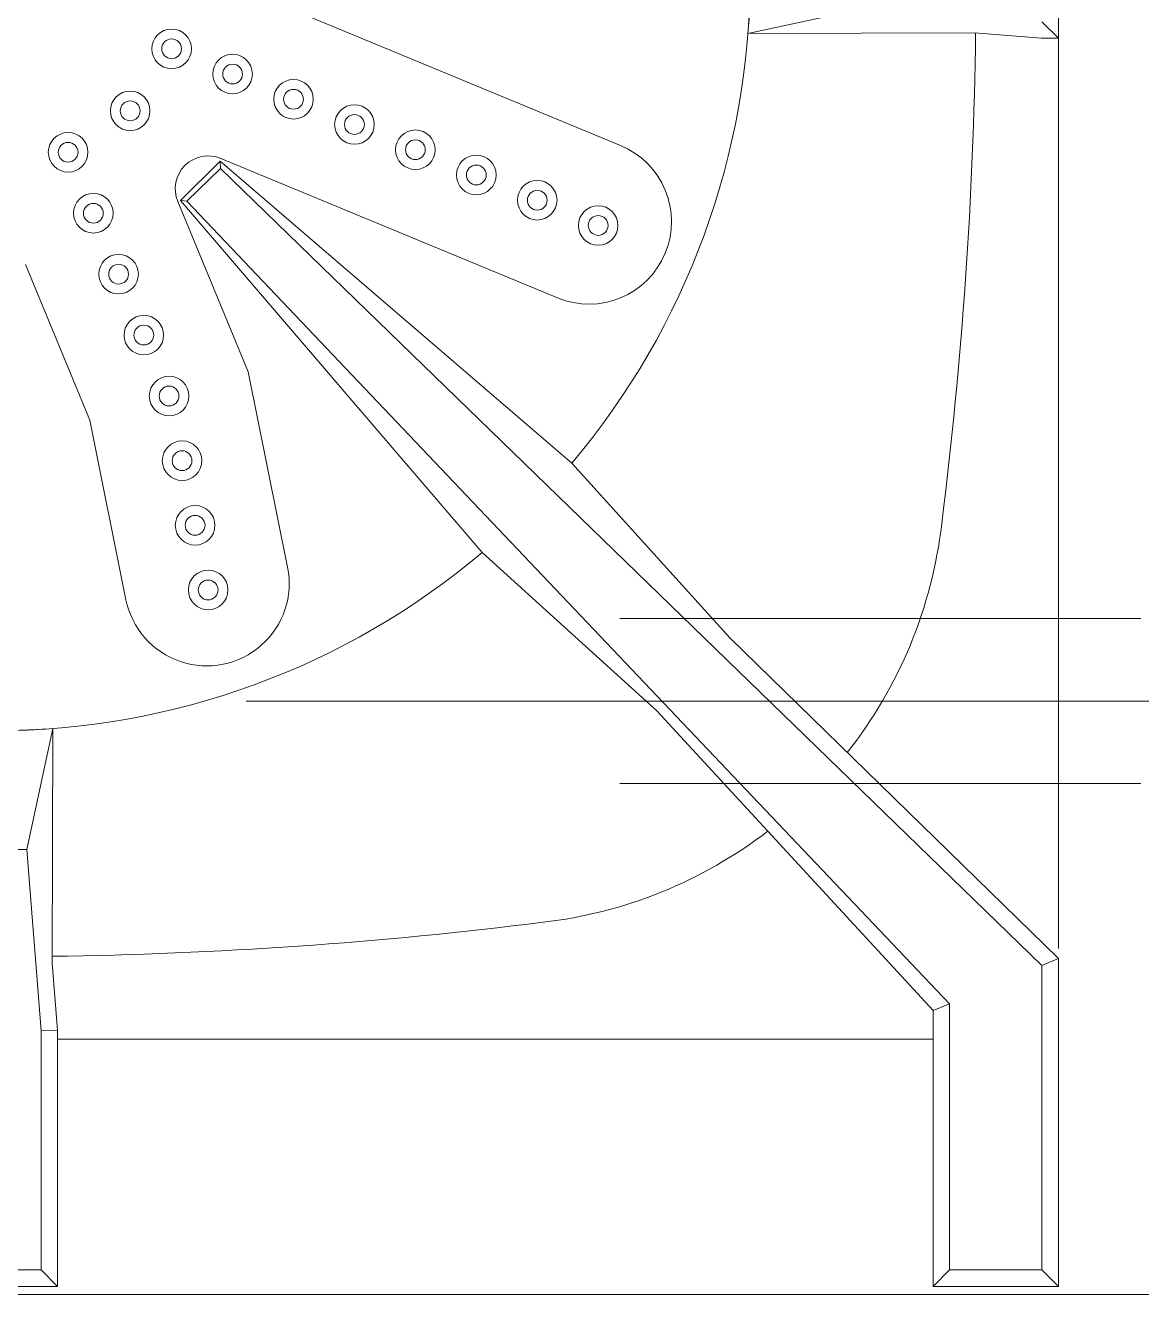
# Model space of a CAD drawing. Extents: x 306 to 2240, y 18 to 779.
# Drawn here: x 689.3604 to 689.5296, y 391.2048 to 391.3972 of the extents above; entities that cross this region are included whole.
import ezdxf

# ---------------------------------------------------------------- set-up
doc = ezdxf.new("R2010")
doc.units = 0
doc.header["$MEASUREMENT"] = 0
for name, pattern in [('ACAD_ISO03W100', [30, 12, -18]), ('DASHDOT', [25.399999999999995, 12.7, -6.349999999999998, 0, -6.349999999999998]), ('HIDDEN', [9.524999999999995, 6.349999999999998, -3.174999999999998])]:
    doc.linetypes.add(name, pattern=pattern)
doc.layers.add('EQUIPAMIENTO SUPER', color=1, linetype='Continuous')

msp = doc.modelspace()

# ---------------------------------------------------------------- linework, layer by layer
at = {"layer": 'EQUIPAMIENTO SUPER', "color": 253, "lineweight": 0}
for p, q in [((689.5169949408361, 391.2572425979576, -6.438943981e-07), (689.5169949408361, 392.0572425979573, -6.438943981e-07)), ((689.5169949408361, 391.2572425979576, -6.438943981e-07), (689.5169949408361, 392.0572425979573, -6.438943981e-07)), ((689.3995614294677, 391.4001333065133, -6.438942029e-07), (689.4506069401817, 391.3789895636766, -6.438942029e-07)), ((689.4882449408383, 391.3999325021577, -6.438942029e-07), (689.4699092655196, 391.3959913966304, -6.438942029e-07)), ((689.5042427116917, 391.3960573814188, -6.438942029e-07), (689.4699092655196, 391.3959913966304, -6.438942029e-07)), ((689.5143960051195, 391.3952525021577, -6.438942029e-07), (689.5042427116917, 391.3960573814188, -6.438942029e-07)), ((689.5169949408361, 391.3952525021577, -6.438942029e-07), (689.5143960051195, 391.3952525021577, -6.438942029e-07)), ((689.3899432286366, 391.3755039618263, -6.438942029e-07), (689.3898714240552, 391.3766390742757, -6.438942029e-07)), ((689.3899943436577, 391.3770363182006, -6.438942029e-07), (689.4410398543755, 391.3558925753638, -6.438942029e-07)), ((689.3941643679158, 391.3446645641073, -6.438942029e-07), (689.3834615288347, 391.3705035033763, -6.438942029e-07)), ((689.3849934811717, 391.3705542143579, -6.438942029e-07), (689.3838587727572, 391.3706264229804, -6.438942029e-07)), ((689.3701362314664, 391.3373454687577, -6.438942029e-07), (689.3603645405223, 391.3609364175672, -6.438942029e-07)), ((689.3941643679158, 391.3446645641073, -6.438942029e-07), (689.4001251042669, 391.3150546447259, -6.438942029e-07)), ((689.3701362314664, 391.3373454687577, -6.438942029e-07), (689.3756167751767, 391.3101209032254, -6.438942029e-07)), ((689.3605649408368, 391.2722525021574, -6.438942029e-07), (689.3645060463663, 391.2905881774765, -6.438942029e-07)), ((689.5169949408361, 391.2557244453878, -6.438942029e-07), (689.5144949408373, 391.2546519970942, -6.438942029e-07)), ((689.500494940838, 391.2488530072208, -6.438942029e-07), (689.4979949408357, 391.2478552195066, -6.438942029e-07)), ((689.3627449408361, 391.2085025021576, -6.438942029e-07), (689.3652449408388, 391.2060025021576, -6.438942029e-07)), ((689.500494940838, 391.2085025021576, -6.438942029e-07), (689.4979949408357, 391.2060025021576, -6.438942029e-07)), ((689.5144949408373, 391.2085025021576, -6.438942029e-07), (689.5169949408361, 391.2060025021576, -6.438942029e-07)), ((689.566994940839, 391.204752502158, -6.438942029e-07), (688.78699494084, 391.204752502158, -6.438942029e-07)), ((689.566994940839, 391.204752502158, -6.438942029e-07), (688.78699494084, 391.204752502158, -6.438942029e-07))]:
    msp.add_line(p, q, dxfattribs=at)
at = {"layer": 'EQUIPAMIENTO SUPER', "color": 253, "linetype": 'ACAD_ISO03W100', "lineweight": 0}
for p, q in [((689.5169949408361, 391.3952525021577, -6.438942029e-07), (689.5144949408373, 391.3977525021577, -6.438942029e-07)), ((689.3627449408361, 391.244752502158, -6.438942029e-07), (689.3652449408388, 391.2448514378784, -6.438942029e-07))]:
    msp.add_line(p, q, dxfattribs=at)
at = {"layer": 'EQUIPAMIENTO SUPER', "color": 253, "linetype": 'HIDDEN', "lineweight": 0}
for p, q in [((689.5294949408367, 391.307252502158, -6.438942029e-07), (689.4505031607391, 391.307252502158, -6.438942029e-07)), ((689.5294949408367, 391.307252502158, -6.438942029e-07), (689.4505031607391, 391.307252502158, -6.438942029e-07)), ((689.5294949408367, 391.2822525021579, -6.438942029e-07), (689.4505031607391, 391.2822525021579, -6.438942029e-07)), ((689.5294949408367, 391.2822525021579, -6.438942029e-07), (689.4505031607391, 391.2822525021579, -6.438942029e-07))]:
    msp.add_line(p, q, dxfattribs=at)
at = {"layer": 'EQUIPAMIENTO SUPER', "color": 253, "linetype": 'DASHDOT', "lineweight": 0}
msp.add_line((689.566994940839, 391.2947525021577, -6.438942029e-07), (689.3938504888051, 391.2947525021577, -6.438942029e-07), dxfattribs=at)
msp.add_line((689.566994940839, 391.2947525021577, -6.438942029e-07), (689.3938504888051, 391.2947525021577, -6.438942029e-07), dxfattribs=at)
at = {"layer": 'EQUIPAMIENTO SUPER', "color": 253, "lineweight": 0, "elevation": -6.438508219e-07}
for points in [[(689.3838587727572, 391.3706264229799), (689.3898714240552, 391.3766390742757), (689.443198434687, 391.3308462344018), (689.4671549854232, 391.3043144517698), (689.5169949408361, 391.2557244453878), (689.5169949408361, 391.2060025021576), (689.4979949408357, 391.2060025021576), (689.4979949408357, 391.2478552195066), (689.4561145263858, 391.2932807734671), (689.429601612645, 391.3172571192528), (689.3838587727572, 391.3706264229799)], [(689.5144949408373, 391.2085025021576), (689.5144949408373, 391.2546519970942), (689.3899432286366, 391.3755039618258), (689.3848485954936, 391.3705634343432), (689.500494940838, 391.2488530072208), (689.500494940838, 391.2085025021576), (689.5144949408373, 391.2085025021576), (689.5144949408373, 391.2085025021576)], [(689.3645060463663, 391.2905881774761), (689.3644400615763, 391.2550047313052), (689.3652449408388, 391.2448514378784), (689.3652449408388, 391.2060025021576), (689.3557449408383, 391.2060025021576)], [(689.3557449408383, 391.2085025021576), (689.3627449408361, 391.2085025021576), (689.3627449408361, 391.244752502158), (689.3605649408368, 391.2722525021574), (689.3557449408383, 391.2722525021574)], [(689.3652449408388, 391.2435025021577), (689.4979949408357, 391.2435025021577)]]:
    msp.add_lwpolyline(points, dxfattribs=at)
at = {"layer": 'EQUIPAMIENTO SUPER', "color": 253, "lineweight": 0}
for centre, radius in [((689.3825376493028, 391.3936548846372, -6.438942029e-07), 0.003), ((689.3825376493028, 391.3936548846372, -6.438942029e-07), 0.003), ((689.3825376493028, 391.3936548846372, -6.438942029e-07), 0.003), ((689.3825376493028, 391.3936548846372, -6.438942029e-07), 0.003), ((689.3825376493028, 391.3936548846372, -6.438942029e-07), 0.003), ((689.3825376493028, 391.3936548846372, -6.438942029e-07), 0.003), ((689.3825376493028, 391.3936548846372, -6.438942029e-07), 0.003), ((689.3825376493028, 391.3936548846372, -6.438942029e-07), 0.003), ((689.3825376493028, 391.3936548846372, -6.438942029e-07), 0.003), ((689.3825376493028, 391.3936548846372, -6.438942029e-07), 0.003), ((689.3825376493028, 391.3936548846372, -6.438942029e-07), 0.003), ((689.3825376493028, 391.3936548846372, -6.438942029e-07), 0.003), ((689.3825376493028, 391.3936548846372, -6.438942029e-07), 0.003), ((689.3825376493028, 391.3936548846372, -6.438942029e-07), 0.003), ((689.3825376493028, 391.3936548846372, -6.438942029e-07), 0.003), ((689.3825376493028, 391.3936548846372, -6.438942029e-07), 0.003), ((689.3825376493028, 391.3936548846372, -6.438942029e-07), 0.0015), ((689.3825376493028, 391.3936548846372, -6.438942029e-07), 0.0015), ((689.3825376493028, 391.3936548846372, -6.438942029e-07), 0.0015), ((689.3825376493028, 391.3936548846372, -6.438942029e-07), 0.0015), ((689.3825376493028, 391.3936548846372, -6.438942029e-07), 0.0015), ((689.3825376493028, 391.3936548846372, -6.438942029e-07), 0.0015), ((689.3825376493028, 391.3936548846372, -6.438942029e-07), 0.0015), ((689.3825376493028, 391.3936548846372, -6.438942029e-07), 0.0015), ((689.3825376493028, 391.3936548846372, -6.438942029e-07), 0.0015), ((689.3825376493028, 391.3936548846372, -6.438942029e-07), 0.0015), ((689.3825376493028, 391.3936548846372, -6.438942029e-07), 0.0015), ((689.3825376493028, 391.3936548846372, -6.438942029e-07), 0.0015), ((689.3825376493028, 391.3936548846372, -6.438942029e-07), 0.0015), ((689.3825376493028, 391.3936548846372, -6.438942029e-07), 0.0015), ((689.3825376493028, 391.3936548846372, -6.438942029e-07), 0.0015), ((689.3825376493028, 391.3936548846372, -6.438942029e-07), 0.0015), ((689.3917764446255, 391.389828050314, -6.438942029e-07), 0.003), ((689.3917764446255, 391.389828050314, -6.438942029e-07), 0.003), ((689.3917764446255, 391.389828050314, -6.438942029e-07), 0.003), ((689.3917764446255, 391.389828050314, -6.438942029e-07), 0.003), ((689.3917764446255, 391.389828050314, -6.438942029e-07), 0.003), ((689.3917764446255, 391.389828050314, -6.438942029e-07), 0.003), ((689.3917764446255, 391.389828050314, -6.438942029e-07), 0.003), ((689.3917764446255, 391.389828050314, -6.438942029e-07), 0.003), ((689.3917764446255, 391.389828050314, -6.438942029e-07), 0.003), ((689.3917764446255, 391.389828050314, -6.438942029e-07), 0.003), ((689.3917764446255, 391.389828050314, -6.438942029e-07), 0.003), ((689.3917764446255, 391.389828050314, -6.438942029e-07), 0.003), ((689.3917764446255, 391.389828050314, -6.438942029e-07), 0.003), ((689.3917764446255, 391.389828050314, -6.438942029e-07), 0.003), ((689.3917764446255, 391.389828050314, -6.438942029e-07), 0.003), ((689.3917764446255, 391.389828050314, -6.438942029e-07), 0.003), ((689.3917764446255, 391.389828050314, -6.438942029e-07), 0.0015), ((689.3917764446255, 391.389828050314, -6.438942029e-07), 0.0015), ((689.3917764446255, 391.389828050314, -6.438942029e-07), 0.0015), ((689.3917764446255, 391.389828050314, -6.438942029e-07), 0.0015), ((689.3917764446255, 391.389828050314, -6.438942029e-07), 0.0015), ((689.3917764446255, 391.389828050314, -6.438942029e-07), 0.0015), ((689.3917764446255, 391.389828050314, -6.438942029e-07), 0.0015), ((689.3917764446255, 391.389828050314, -6.438942029e-07), 0.0015), ((689.3917764446255, 391.389828050314, -6.438942029e-07), 0.0015), ((689.3917764446255, 391.389828050314, -6.438942029e-07), 0.0015), ((689.3917764446255, 391.389828050314, -6.438942029e-07), 0.0015), ((689.3917764446255, 391.389828050314, -6.438942029e-07), 0.0015), ((689.3917764446255, 391.389828050314, -6.438942029e-07), 0.0015), ((689.3917764446255, 391.389828050314, -6.438942029e-07), 0.0015), ((689.3917764446255, 391.389828050314, -6.438942029e-07), 0.0015), ((689.3917764446255, 391.389828050314, -6.438942029e-07), 0.0015), ((689.4010152399519, 391.3860012159902, -6.438942029e-07), 0.003), ((689.4010152399519, 391.3860012159902, -6.438942029e-07), 0.003), ((689.4010152399519, 391.3860012159902, -6.438942029e-07), 0.003), ((689.4010152399519, 391.3860012159902, -6.438942029e-07), 0.003), ((689.4010152399519, 391.3860012159902, -6.438942029e-07), 0.003), ((689.4010152399519, 391.3860012159902, -6.438942029e-07), 0.003), ((689.4010152399519, 391.3860012159902, -6.438942029e-07), 0.003), ((689.4010152399519, 391.3860012159902, -6.438942029e-07), 0.003), ((689.4010152399519, 391.3860012159902, -6.438942029e-07), 0.003), ((689.4010152399519, 391.3860012159902, -6.438942029e-07), 0.003), ((689.4010152399519, 391.3860012159902, -6.438942029e-07), 0.003), ((689.4010152399519, 391.3860012159902, -6.438942029e-07), 0.003), ((689.4010152399519, 391.3860012159902, -6.438942029e-07), 0.003), ((689.4010152399519, 391.3860012159902, -6.438942029e-07), 0.003), ((689.4010152399519, 391.3860012159902, -6.438942029e-07), 0.003), ((689.4010152399519, 391.3860012159902, -6.438942029e-07), 0.003), ((689.3762512395137, 391.3842466075216, -6.438942029e-07), 0.003), ((689.3762512395137, 391.3842466075216, -6.438942029e-07), 0.003), ((689.3762512395137, 391.3842466075216, -6.438942029e-07), 0.003), ((689.3762512395137, 391.3842466075216, -6.438942029e-07), 0.003), ((689.3762512395137, 391.3842466075216, -6.438942029e-07), 0.003), ((689.3762512395137, 391.3842466075216, -6.438942029e-07), 0.003), ((689.3762512395137, 391.3842466075216, -6.438942029e-07), 0.003), ((689.3762512395137, 391.3842466075216, -6.438942029e-07), 0.003), ((689.3762512395137, 391.3842466075216, -6.438942029e-07), 0.003), ((689.3762512395137, 391.3842466075216, -6.438942029e-07), 0.003), ((689.3762512395137, 391.3842466075216, -6.438942029e-07), 0.003), ((689.3762512395137, 391.3842466075216, -6.438942029e-07), 0.003), ((689.3762512395137, 391.3842466075216, -6.438942029e-07), 0.003), ((689.3762512395137, 391.3842466075216, -6.438942029e-07), 0.003), ((689.3762512395137, 391.3842466075216, -6.438942029e-07), 0.003), ((689.3762512395137, 391.3842466075216, -6.438942029e-07), 0.003), ((689.4010152399519, 391.3860012159902, -6.438942029e-07), 0.0015), ((689.4010152399519, 391.3860012159902, -6.438942029e-07), 0.0015), ((689.4010152399519, 391.3860012159902, -6.438942029e-07), 0.0015), ((689.4010152399519, 391.3860012159902, -6.438942029e-07), 0.0015), ((689.4010152399519, 391.3860012159902, -6.438942029e-07), 0.0015), ((689.4010152399519, 391.3860012159902, -6.438942029e-07), 0.0015), ((689.4010152399519, 391.3860012159902, -6.438942029e-07), 0.0015), ((689.4010152399519, 391.3860012159902, -6.438942029e-07), 0.0015), ((689.4010152399519, 391.3860012159902, -6.438942029e-07), 0.0015), ((689.4010152399519, 391.3860012159902, -6.438942029e-07), 0.0015), ((689.4010152399519, 391.3860012159902, -6.438942029e-07), 0.0015), ((689.4010152399519, 391.3860012159902, -6.438942029e-07), 0.0015), ((689.4010152399519, 391.3860012159902, -6.438942029e-07), 0.0015), ((689.4010152399519, 391.3860012159902, -6.438942029e-07), 0.0015), ((689.4010152399519, 391.3860012159902, -6.438942029e-07), 0.0015), ((689.4010152399519, 391.3860012159902, -6.438942029e-07), 0.0015), ((689.3762512395137, 391.3842466075216, -6.438942029e-07), 0.0015), ((689.3762512395137, 391.3842466075216, -6.438942029e-07), 0.0015), ((689.3762512395137, 391.3842466075216, -6.438942029e-07), 0.0015), ((689.3762512395137, 391.3842466075216, -6.438942029e-07), 0.0015), ((689.3762512395137, 391.3842466075216, -6.438942029e-07), 0.0015), ((689.3762512395137, 391.3842466075216, -6.438942029e-07), 0.0015), ((689.3762512395137, 391.3842466075216, -6.438942029e-07), 0.0015), ((689.3762512395137, 391.3842466075216, -6.438942029e-07), 0.0015), ((689.3762512395137, 391.3842466075216, -6.438942029e-07), 0.0015), ((689.3762512395137, 391.3842466075216, -6.438942029e-07), 0.0015), ((689.3762512395137, 391.3842466075216, -6.438942029e-07), 0.0015), ((689.3762512395137, 391.3842466075216, -6.438942029e-07), 0.0015), ((689.3762512395137, 391.3842466075216, -6.438942029e-07), 0.0015), ((689.3762512395137, 391.3842466075216, -6.438942029e-07), 0.0015), ((689.3762512395137, 391.3842466075216, -6.438942029e-07), 0.0015), ((689.3762512395137, 391.3842466075216, -6.438942029e-07), 0.0015), ((689.4102540352746, 391.3821743816665, -6.438942029e-07), 0.003), ((689.4102540352746, 391.3821743816665, -6.438942029e-07), 0.003), ((689.4102540352746, 391.3821743816665, -6.438942029e-07), 0.003), ((689.4102540352746, 391.3821743816665, -6.438942029e-07), 0.003), ((689.4102540352746, 391.3821743816665, -6.438942029e-07), 0.003), ((689.4102540352746, 391.3821743816665, -6.438942029e-07), 0.003), ((689.4102540352746, 391.3821743816665, -6.438942029e-07), 0.003), ((689.4102540352746, 391.3821743816665, -6.438942029e-07), 0.003), ((689.4102540352746, 391.3821743816665, -6.438942029e-07), 0.003), ((689.4102540352746, 391.3821743816665, -6.438942029e-07), 0.003), ((689.4102540352746, 391.3821743816665, -6.438942029e-07), 0.003), ((689.4102540352746, 391.3821743816665, -6.438942029e-07), 0.003), ((689.4102540352746, 391.3821743816665, -6.438942029e-07), 0.003), ((689.4102540352746, 391.3821743816665, -6.438942029e-07), 0.003), ((689.4102540352746, 391.3821743816665, -6.438942029e-07), 0.003), ((689.4102540352746, 391.3821743816665, -6.438942029e-07), 0.003), ((689.4102540352746, 391.3821743816665, -6.438942029e-07), 0.0015), ((689.4102540352746, 391.3821743816665, -6.438942029e-07), 0.0015), ((689.4102540352746, 391.3821743816665, -6.438942029e-07), 0.0015), ((689.4102540352746, 391.3821743816665, -6.438942029e-07), 0.0015), ((689.4102540352746, 391.3821743816665, -6.438942029e-07), 0.0015), ((689.4102540352746, 391.3821743816665, -6.438942029e-07), 0.0015), ((689.4102540352746, 391.3821743816665, -6.438942029e-07), 0.0015), ((689.4102540352746, 391.3821743816665, -6.438942029e-07), 0.0015), ((689.4102540352746, 391.3821743816665, -6.438942029e-07), 0.0015), ((689.4102540352746, 391.3821743816665, -6.438942029e-07), 0.0015), ((689.4102540352746, 391.3821743816665, -6.438942029e-07), 0.0015), ((689.4102540352746, 391.3821743816665, -6.438942029e-07), 0.0015), ((689.4102540352746, 391.3821743816665, -6.438942029e-07), 0.0015), ((689.4102540352746, 391.3821743816665, -6.438942029e-07), 0.0015), ((689.4102540352746, 391.3821743816665, -6.438942029e-07), 0.0015), ((689.4102540352746, 391.3821743816665, -6.438942029e-07), 0.0015), ((689.3668429623963, 391.3779601977329, -6.438942029e-07), 0.003), ((689.3668429623963, 391.3779601977329, -6.438942029e-07), 0.003), ((689.3668429623963, 391.3779601977329, -6.438942029e-07), 0.003), ((689.3668429623963, 391.3779601977329, -6.438942029e-07), 0.003), ((689.3668429623963, 391.3779601977329, -6.438942029e-07), 0.003), ((689.3668429623963, 391.3779601977329, -6.438942029e-07), 0.003), ((689.3668429623963, 391.3779601977329, -6.438942029e-07), 0.003), ((689.3668429623963, 391.3779601977329, -6.438942029e-07), 0.003), ((689.3668429623963, 391.3779601977329, -6.438942029e-07), 0.003), ((689.3668429623963, 391.3779601977329, -6.438942029e-07), 0.003), ((689.3668429623963, 391.3779601977329, -6.438942029e-07), 0.003), ((689.3668429623963, 391.3779601977329, -6.438942029e-07), 0.003), ((689.3668429623963, 391.3779601977329, -6.438942029e-07), 0.003), ((689.3668429623963, 391.3779601977329, -6.438942029e-07), 0.003), ((689.3668429623963, 391.3779601977329, -6.438942029e-07), 0.003), ((689.3668429623963, 391.3779601977329, -6.438942029e-07), 0.003), ((689.419492830601, 391.3783475473426, -6.438942029e-07), 0.003), ((689.419492830601, 391.3783475473426, -6.438942029e-07), 0.003), ((689.419492830601, 391.3783475473426, -6.438942029e-07), 0.003), ((689.419492830601, 391.3783475473426, -6.438942029e-07), 0.003), ((689.419492830601, 391.3783475473426, -6.438942029e-07), 0.003), ((689.419492830601, 391.3783475473426, -6.438942029e-07), 0.003), ((689.419492830601, 391.3783475473426, -6.438942029e-07), 0.003), ((689.419492830601, 391.3783475473426, -6.438942029e-07), 0.003), ((689.419492830601, 391.3783475473426, -6.438942029e-07), 0.003), ((689.419492830601, 391.3783475473426, -6.438942029e-07), 0.003), ((689.419492830601, 391.3783475473426, -6.438942029e-07), 0.003), ((689.419492830601, 391.3783475473426, -6.438942029e-07), 0.003), ((689.419492830601, 391.3783475473426, -6.438942029e-07), 0.003), ((689.419492830601, 391.3783475473426, -6.438942029e-07), 0.003), ((689.419492830601, 391.3783475473426, -6.438942029e-07), 0.003), ((689.419492830601, 391.3783475473426, -6.438942029e-07), 0.003), ((689.3668429623963, 391.3779601977329, -6.438942029e-07), 0.0015), ((689.3668429623963, 391.3779601977329, -6.438942029e-07), 0.0015), ((689.3668429623963, 391.3779601977329, -6.438942029e-07), 0.0015), ((689.3668429623963, 391.3779601977329, -6.438942029e-07), 0.0015), ((689.3668429623963, 391.3779601977329, -6.438942029e-07), 0.0015), ((689.3668429623963, 391.3779601977329, -6.438942029e-07), 0.0015), ((689.3668429623963, 391.3779601977329, -6.438942029e-07), 0.0015), ((689.3668429623963, 391.3779601977329, -6.438942029e-07), 0.0015), ((689.3668429623963, 391.3779601977329, -6.438942029e-07), 0.0015), ((689.3668429623963, 391.3779601977329, -6.438942029e-07), 0.0015), ((689.3668429623963, 391.3779601977329, -6.438942029e-07), 0.0015), ((689.3668429623963, 391.3779601977329, -6.438942029e-07), 0.0015), ((689.3668429623963, 391.3779601977329, -6.438942029e-07), 0.0015), ((689.3668429623963, 391.3779601977329, -6.438942029e-07), 0.0015), ((689.3668429623963, 391.3779601977329, -6.438942029e-07), 0.0015), ((689.3668429623963, 391.3779601977329, -6.438942029e-07), 0.0015), ((689.419492830601, 391.3783475473426, -6.438942029e-07), 0.0015), ((689.419492830601, 391.3783475473426, -6.438942029e-07), 0.0015), ((689.419492830601, 391.3783475473426, -6.438942029e-07), 0.0015), ((689.419492830601, 391.3783475473426, -6.438942029e-07), 0.0015), ((689.419492830601, 391.3783475473426, -6.438942029e-07), 0.0015), ((689.419492830601, 391.3783475473426, -6.438942029e-07), 0.0015), ((689.419492830601, 391.3783475473426, -6.438942029e-07), 0.0015), ((689.419492830601, 391.3783475473426, -6.438942029e-07), 0.0015), ((689.419492830601, 391.3783475473426, -6.438942029e-07), 0.0015), ((689.419492830601, 391.3783475473426, -6.438942029e-07), 0.0015), ((689.419492830601, 391.3783475473426, -6.438942029e-07), 0.0015), ((689.419492830601, 391.3783475473426, -6.438942029e-07), 0.0015), ((689.419492830601, 391.3783475473426, -6.438942029e-07), 0.0015), ((689.419492830601, 391.3783475473426, -6.438942029e-07), 0.0015), ((689.419492830601, 391.3783475473426, -6.438942029e-07), 0.0015), ((689.419492830601, 391.3783475473426, -6.438942029e-07), 0.0015), ((689.4287316259274, 391.3745207130191, -6.438942029e-07), 0.003), ((689.4287316259274, 391.3745207130191, -6.438942029e-07), 0.003), ((689.4287316259274, 391.3745207130191, -6.438942029e-07), 0.003), ((689.4287316259274, 391.3745207130191, -6.438942029e-07), 0.003), ((689.4287316259274, 391.3745207130191, -6.438942029e-07), 0.003), ((689.4287316259274, 391.3745207130191, -6.438942029e-07), 0.003), ((689.4287316259274, 391.3745207130191, -6.438942029e-07), 0.003), ((689.4287316259274, 391.3745207130191, -6.438942029e-07), 0.003), ((689.4287316259274, 391.3745207130191, -6.438942029e-07), 0.003), ((689.4287316259274, 391.3745207130191, -6.438942029e-07), 0.003), ((689.4287316259274, 391.3745207130191, -6.438942029e-07), 0.003), ((689.4287316259274, 391.3745207130191, -6.438942029e-07), 0.003), ((689.4287316259274, 391.3745207130191, -6.438942029e-07), 0.003), ((689.4287316259274, 391.3745207130191, -6.438942029e-07), 0.003), ((689.4287316259274, 391.3745207130191, -6.438942029e-07), 0.003), ((689.4287316259274, 391.3745207130191, -6.438942029e-07), 0.003), ((689.4287316259274, 391.3745207130191, -6.438942029e-07), 0.0015), ((689.4287316259274, 391.3745207130191, -6.438942029e-07), 0.0015), ((689.4287316259274, 391.3745207130191, -6.438942029e-07), 0.0015), ((689.4287316259274, 391.3745207130191, -6.438942029e-07), 0.0015), ((689.4287316259274, 391.3745207130191, -6.438942029e-07), 0.0015), ((689.4287316259274, 391.3745207130191, -6.438942029e-07), 0.0015), ((689.4287316259274, 391.3745207130191, -6.438942029e-07), 0.0015), ((689.4287316259274, 391.3745207130191, -6.438942029e-07), 0.0015), ((689.4287316259274, 391.3745207130191, -6.438942029e-07), 0.0015), ((689.4287316259274, 391.3745207130191, -6.438942029e-07), 0.0015), ((689.4287316259274, 391.3745207130191, -6.438942029e-07), 0.0015), ((689.4287316259274, 391.3745207130191, -6.438942029e-07), 0.0015), ((689.4287316259274, 391.3745207130191, -6.438942029e-07), 0.0015), ((689.4287316259274, 391.3745207130191, -6.438942029e-07), 0.0015), ((689.4287316259274, 391.3745207130191, -6.438942029e-07), 0.0015), ((689.4287316259274, 391.3745207130191, -6.438942029e-07), 0.0015), ((689.4379704212538, 391.3706938786954, -6.438942029e-07), 0.003), ((689.4379704212538, 391.3706938786954, -6.438942029e-07), 0.003), ((689.4379704212538, 391.3706938786954, -6.438942029e-07), 0.003), ((689.4379704212538, 391.3706938786954, -6.438942029e-07), 0.003), ((689.4379704212538, 391.3706938786954, -6.438942029e-07), 0.003), ((689.4379704212538, 391.3706938786954, -6.438942029e-07), 0.003), ((689.4379704212538, 391.3706938786954, -6.438942029e-07), 0.003), ((689.4379704212538, 391.3706938786954, -6.438942029e-07), 0.003), ((689.4379704212538, 391.3706938786954, -6.438942029e-07), 0.003), ((689.4379704212538, 391.3706938786954, -6.438942029e-07), 0.003), ((689.4379704212538, 391.3706938786954, -6.438942029e-07), 0.003), ((689.4379704212538, 391.3706938786954, -6.438942029e-07), 0.003), ((689.4379704212538, 391.3706938786954, -6.438942029e-07), 0.003), ((689.4379704212538, 391.3706938786954, -6.438942029e-07), 0.003), ((689.4379704212538, 391.3706938786954, -6.438942029e-07), 0.003), ((689.4379704212538, 391.3706938786954, -6.438942029e-07), 0.003), ((689.3706697967195, 391.368721402408, -6.438942029e-07), 0.003), ((689.3706697967195, 391.368721402408, -6.438942029e-07), 0.003), ((689.3706697967195, 391.368721402408, -6.438942029e-07), 0.003), ((689.3706697967195, 391.368721402408, -6.438942029e-07), 0.003), ((689.3706697967195, 391.368721402408, -6.438942029e-07), 0.003), ((689.3706697967195, 391.368721402408, -6.438942029e-07), 0.003), ((689.3706697967195, 391.368721402408, -6.438942029e-07), 0.003), ((689.3706697967195, 391.368721402408, -6.438942029e-07), 0.003), ((689.3706697967195, 391.368721402408, -6.438942029e-07), 0.003), ((689.3706697967195, 391.368721402408, -6.438942029e-07), 0.003), ((689.3706697967195, 391.368721402408, -6.438942029e-07), 0.003), ((689.3706697967195, 391.368721402408, -6.438942029e-07), 0.003), ((689.3706697967195, 391.368721402408, -6.438942029e-07), 0.003), ((689.3706697967195, 391.368721402408, -6.438942029e-07), 0.003), ((689.3706697967195, 391.368721402408, -6.438942029e-07), 0.003), ((689.3706697967195, 391.368721402408, -6.438942029e-07), 0.003), ((689.4379704212538, 391.3706938786954, -6.438942029e-07), 0.0015), ((689.4379704212538, 391.3706938786954, -6.438942029e-07), 0.0015), ((689.4379704212538, 391.3706938786954, -6.438942029e-07), 0.0015), ((689.4379704212538, 391.3706938786954, -6.438942029e-07), 0.0015), ((689.4379704212538, 391.3706938786954, -6.438942029e-07), 0.0015), ((689.4379704212538, 391.3706938786954, -6.438942029e-07), 0.0015), ((689.4379704212538, 391.3706938786954, -6.438942029e-07), 0.0015), ((689.4379704212538, 391.3706938786954, -6.438942029e-07), 0.0015), ((689.4379704212538, 391.3706938786954, -6.438942029e-07), 0.0015), ((689.4379704212538, 391.3706938786954, -6.438942029e-07), 0.0015), ((689.4379704212538, 391.3706938786954, -6.438942029e-07), 0.0015), ((689.4379704212538, 391.3706938786954, -6.438942029e-07), 0.0015), ((689.4379704212538, 391.3706938786954, -6.438942029e-07), 0.0015), ((689.4379704212538, 391.3706938786954, -6.438942029e-07), 0.0015), ((689.4379704212538, 391.3706938786954, -6.438942029e-07), 0.0015), ((689.4379704212538, 391.3706938786954, -6.438942029e-07), 0.0015), ((689.3706697967195, 391.368721402408, -6.438942029e-07), 0.0015), ((689.3706697967195, 391.368721402408, -6.438942029e-07), 0.0015), ((689.3706697967195, 391.368721402408, -6.438942029e-07), 0.0015), ((689.3706697967195, 391.368721402408, -6.438942029e-07), 0.0015), ((689.3706697967195, 391.368721402408, -6.438942029e-07), 0.0015), ((689.3706697967195, 391.368721402408, -6.438942029e-07), 0.0015), ((689.3706697967195, 391.368721402408, -6.438942029e-07), 0.0015), ((689.3706697967195, 391.368721402408, -6.438942029e-07), 0.0015), ((689.3706697967195, 391.368721402408, -6.438942029e-07), 0.0015), ((689.3706697967195, 391.368721402408, -6.438942029e-07), 0.0015), ((689.3706697967195, 391.368721402408, -6.438942029e-07), 0.0015), ((689.3706697967195, 391.368721402408, -6.438942029e-07), 0.0015), ((689.3706697967195, 391.368721402408, -6.438942029e-07), 0.0015), ((689.3706697967195, 391.368721402408, -6.438942029e-07), 0.0015), ((689.3706697967195, 391.368721402408, -6.438942029e-07), 0.0015), ((689.3706697967195, 391.368721402408, -6.438942029e-07), 0.0015), ((689.4472092165765, 391.3668670443714, -6.438942029e-07), 0.003), ((689.4472092165765, 391.3668670443714, -6.438942029e-07), 0.003), ((689.4472092165765, 391.3668670443714, -6.438942029e-07), 0.003), ((689.4472092165765, 391.3668670443714, -6.438942029e-07), 0.003), ((689.4472092165765, 391.3668670443714, -6.438942029e-07), 0.003), ((689.4472092165765, 391.3668670443714, -6.438942029e-07), 0.003), ((689.4472092165765, 391.3668670443714, -6.438942029e-07), 0.003), ((689.4472092165765, 391.3668670443714, -6.438942029e-07), 0.003), ((689.4472092165765, 391.3668670443714, -6.438942029e-07), 0.003), ((689.4472092165765, 391.3668670443714, -6.438942029e-07), 0.003), ((689.4472092165765, 391.3668670443714, -6.438942029e-07), 0.003), ((689.4472092165765, 391.3668670443714, -6.438942029e-07), 0.003), ((689.4472092165765, 391.3668670443714, -6.438942029e-07), 0.003), ((689.4472092165765, 391.3668670443714, -6.438942029e-07), 0.003), ((689.4472092165765, 391.3668670443714, -6.438942029e-07), 0.003), ((689.4472092165765, 391.3668670443714, -6.438942029e-07), 0.003), ((689.4472092165765, 391.3668670443714, -6.438942029e-07), 0.0015), ((689.4472092165765, 391.3668670443714, -6.438942029e-07), 0.0015), ((689.4472092165765, 391.3668670443714, -6.438942029e-07), 0.0015), ((689.4472092165765, 391.3668670443714, -6.438942029e-07), 0.0015), ((689.4472092165765, 391.3668670443714, -6.438942029e-07), 0.0015), ((689.4472092165765, 391.3668670443714, -6.438942029e-07), 0.0015), ((689.4472092165765, 391.3668670443714, -6.438942029e-07), 0.0015), ((689.4472092165765, 391.3668670443714, -6.438942029e-07), 0.0015), ((689.4472092165765, 391.3668670443714, -6.438942029e-07), 0.0015), ((689.4472092165765, 391.3668670443714, -6.438942029e-07), 0.0015), ((689.4472092165765, 391.3668670443714, -6.438942029e-07), 0.0015), ((689.4472092165765, 391.3668670443714, -6.438942029e-07), 0.0015), ((689.4472092165765, 391.3668670443714, -6.438942029e-07), 0.0015), ((689.4472092165765, 391.3668670443714, -6.438942029e-07), 0.0015), ((689.4472092165765, 391.3668670443714, -6.438942029e-07), 0.0015), ((689.4472092165765, 391.3668670443714, -6.438942029e-07), 0.0015), ((689.3744966310464, 391.359482607083, -6.438942029e-07), 0.003), ((689.3744966310464, 391.359482607083, -6.438942029e-07), 0.003), ((689.3744966310464, 391.359482607083, -6.438942029e-07), 0.003), ((689.3744966310464, 391.359482607083, -6.438942029e-07), 0.003), ((689.3744966310464, 391.359482607083, -6.438942029e-07), 0.003), ((689.3744966310464, 391.359482607083, -6.438942029e-07), 0.003), ((689.3744966310464, 391.359482607083, -6.438942029e-07), 0.003), ((689.3744966310464, 391.359482607083, -6.438942029e-07), 0.003), ((689.3744966310464, 391.359482607083, -6.438942029e-07), 0.003), ((689.3744966310464, 391.359482607083, -6.438942029e-07), 0.003), ((689.3744966310464, 391.359482607083, -6.438942029e-07), 0.003), ((689.3744966310464, 391.359482607083, -6.438942029e-07), 0.003), ((689.3744966310464, 391.359482607083, -6.438942029e-07), 0.003), ((689.3744966310464, 391.359482607083, -6.438942029e-07), 0.003), ((689.3744966310464, 391.359482607083, -6.438942029e-07), 0.003), ((689.3744966310464, 391.359482607083, -6.438942029e-07), 0.003), ((689.3744966310464, 391.359482607083, -6.438942029e-07), 0.0015), ((689.3744966310464, 391.359482607083, -6.438942029e-07), 0.0015), ((689.3744966310464, 391.359482607083, -6.438942029e-07), 0.0015), ((689.3744966310464, 391.359482607083, -6.438942029e-07), 0.0015), ((689.3744966310464, 391.359482607083, -6.438942029e-07), 0.0015), ((689.3744966310464, 391.359482607083, -6.438942029e-07), 0.0015), ((689.3744966310464, 391.359482607083, -6.438942029e-07), 0.0015), ((689.3744966310464, 391.359482607083, -6.438942029e-07), 0.0015), ((689.3744966310464, 391.359482607083, -6.438942029e-07), 0.0015), ((689.3744966310464, 391.359482607083, -6.438942029e-07), 0.0015), ((689.3744966310464, 391.359482607083, -6.438942029e-07), 0.0015), ((689.3744966310464, 391.359482607083, -6.438942029e-07), 0.0015), ((689.3744966310464, 391.359482607083, -6.438942029e-07), 0.0015), ((689.3744966310464, 391.359482607083, -6.438942029e-07), 0.0015), ((689.3744966310464, 391.359482607083, -6.438942029e-07), 0.0015), ((689.3744966310464, 391.359482607083, -6.438942029e-07), 0.0015), ((689.3783234653661, 391.3502438117577, -6.438942029e-07), 0.003), ((689.3783234653661, 391.3502438117577, -6.438942029e-07), 0.003), ((689.3783234653661, 391.3502438117577, -6.438942029e-07), 0.003), ((689.3783234653661, 391.3502438117577, -6.438942029e-07), 0.003), ((689.3783234653661, 391.3502438117577, -6.438942029e-07), 0.003), ((689.3783234653661, 391.3502438117577, -6.438942029e-07), 0.003), ((689.3783234653661, 391.3502438117577, -6.438942029e-07), 0.003), ((689.3783234653661, 391.3502438117577, -6.438942029e-07), 0.003), ((689.3783234653661, 391.3502438117577, -6.438942029e-07), 0.003), ((689.3783234653661, 391.3502438117577, -6.438942029e-07), 0.003), ((689.3783234653661, 391.3502438117577, -6.438942029e-07), 0.003), ((689.3783234653661, 391.3502438117577, -6.438942029e-07), 0.003), ((689.3783234653661, 391.3502438117577, -6.438942029e-07), 0.003), ((689.3783234653661, 391.3502438117577, -6.438942029e-07), 0.003), ((689.3783234653661, 391.3502438117577, -6.438942029e-07), 0.003), ((689.3783234653661, 391.3502438117577, -6.438942029e-07), 0.003), ((689.3783234653661, 391.3502438117577, -6.438942029e-07), 0.0015), ((689.3783234653661, 391.3502438117577, -6.438942029e-07), 0.0015), ((689.3783234653661, 391.3502438117577, -6.438942029e-07), 0.0015), ((689.3783234653661, 391.3502438117577, -6.438942029e-07), 0.0015), ((689.3783234653661, 391.3502438117577, -6.438942029e-07), 0.0015), ((689.3783234653661, 391.3502438117577, -6.438942029e-07), 0.0015), ((689.3783234653661, 391.3502438117577, -6.438942029e-07), 0.0015), ((689.3783234653661, 391.3502438117577, -6.438942029e-07), 0.0015), ((689.3783234653661, 391.3502438117577, -6.438942029e-07), 0.0015), ((689.3783234653661, 391.3502438117577, -6.438942029e-07), 0.0015), ((689.3783234653661, 391.3502438117577, -6.438942029e-07), 0.0015), ((689.3783234653661, 391.3502438117577, -6.438942029e-07), 0.0015), ((689.3783234653661, 391.3502438117577, -6.438942029e-07), 0.0015), ((689.3783234653661, 391.3502438117577, -6.438942029e-07), 0.0015), ((689.3783234653661, 391.3502438117577, -6.438942029e-07), 0.0015), ((689.3783234653661, 391.3502438117577, -6.438942029e-07), 0.0015), ((689.3821502996927, 391.3410050164328, -6.438942029e-07), 0.003), ((689.3821502996927, 391.3410050164328, -6.438942029e-07), 0.003), ((689.3821502996927, 391.3410050164328, -6.438942029e-07), 0.003), ((689.3821502996927, 391.3410050164328, -6.438942029e-07), 0.003), ((689.3821502996927, 391.3410050164328, -6.438942029e-07), 0.003), ((689.3821502996927, 391.3410050164328, -6.438942029e-07), 0.003), ((689.3821502996927, 391.3410050164328, -6.438942029e-07), 0.003), ((689.3821502996927, 391.3410050164328, -6.438942029e-07), 0.003), ((689.3821502996927, 391.3410050164328, -6.438942029e-07), 0.003), ((689.3821502996927, 391.3410050164328, -6.438942029e-07), 0.003), ((689.3821502996927, 391.3410050164328, -6.438942029e-07), 0.003), ((689.3821502996927, 391.3410050164328, -6.438942029e-07), 0.003), ((689.3821502996927, 391.3410050164328, -6.438942029e-07), 0.003), ((689.3821502996927, 391.3410050164328, -6.438942029e-07), 0.003), ((689.3821502996927, 391.3410050164328, -6.438942029e-07), 0.003), ((689.3821502996927, 391.3410050164328, -6.438942029e-07), 0.003), ((689.3821502996927, 391.3410050164328, -6.438942029e-07), 0.0015), ((689.3821502996927, 391.3410050164328, -6.438942029e-07), 0.0015), ((689.3821502996927, 391.3410050164328, -6.438942029e-07), 0.0015), ((689.3821502996927, 391.3410050164328, -6.438942029e-07), 0.0015), ((689.3821502996927, 391.3410050164328, -6.438942029e-07), 0.0015), ((689.3821502996927, 391.3410050164328, -6.438942029e-07), 0.0015), ((689.3821502996927, 391.3410050164328, -6.438942029e-07), 0.0015), ((689.3821502996927, 391.3410050164328, -6.438942029e-07), 0.0015), ((689.3821502996927, 391.3410050164328, -6.438942029e-07), 0.0015), ((689.3821502996927, 391.3410050164328, -6.438942029e-07), 0.0015), ((689.3821502996927, 391.3410050164328, -6.438942029e-07), 0.0015), ((689.3821502996927, 391.3410050164328, -6.438942029e-07), 0.0015), ((689.3821502996927, 391.3410050164328, -6.438942029e-07), 0.0015), ((689.3821502996927, 391.3410050164328, -6.438942029e-07), 0.0015), ((689.3821502996927, 391.3410050164328, -6.438942029e-07), 0.0015), ((689.3821502996927, 391.3410050164328, -6.438942029e-07), 0.0015), ((689.3841237962902, 391.3312016847965, -6.438942029e-07), 0.003), ((689.3841237962902, 391.3312016847965, -6.438942029e-07), 0.003), ((689.3841237962902, 391.3312016847965, -6.438942029e-07), 0.003), ((689.3841237962902, 391.3312016847965, -6.438942029e-07), 0.003), ((689.3841237962902, 391.3312016847965, -6.438942029e-07), 0.003), ((689.3841237962902, 391.3312016847965, -6.438942029e-07), 0.003), ((689.3841237962902, 391.3312016847965, -6.438942029e-07), 0.003), ((689.3841237962902, 391.3312016847965, -6.438942029e-07), 0.003), ((689.3841237962902, 391.3312016847965, -6.438942029e-07), 0.003), ((689.3841237962902, 391.3312016847965, -6.438942029e-07), 0.003), ((689.3841237962902, 391.3312016847965, -6.438942029e-07), 0.003), ((689.3841237962902, 391.3312016847965, -6.438942029e-07), 0.003), ((689.3841237962902, 391.3312016847965, -6.438942029e-07), 0.003), ((689.3841237962902, 391.3312016847965, -6.438942029e-07), 0.003), ((689.3841237962902, 391.3312016847965, -6.438942029e-07), 0.003), ((689.3841237962902, 391.3312016847965, -6.438942029e-07), 0.003), ((689.3841237962902, 391.3312016847965, -6.438942029e-07), 0.0015), ((689.3841237962902, 391.3312016847965, -6.438942029e-07), 0.0015), ((689.3841237962902, 391.3312016847965, -6.438942029e-07), 0.0015), ((689.3841237962902, 391.3312016847965, -6.438942029e-07), 0.0015), ((689.3841237962902, 391.3312016847965, -6.438942029e-07), 0.0015), ((689.3841237962902, 391.3312016847965, -6.438942029e-07), 0.0015), ((689.3841237962902, 391.3312016847965, -6.438942029e-07), 0.0015), ((689.3841237962902, 391.3312016847965, -6.438942029e-07), 0.0015), ((689.3841237962902, 391.3312016847965, -6.438942029e-07), 0.0015), ((689.3841237962902, 391.3312016847965, -6.438942029e-07), 0.0015), ((689.3841237962902, 391.3312016847965, -6.438942029e-07), 0.0015), ((689.3841237962902, 391.3312016847965, -6.438942029e-07), 0.0015), ((689.3841237962902, 391.3312016847965, -6.438942029e-07), 0.0015), ((689.3841237962902, 391.3312016847965, -6.438942029e-07), 0.0015), ((689.3841237962902, 391.3312016847965, -6.438942029e-07), 0.0015), ((689.3841237962902, 391.3312016847965, -6.438942029e-07), 0.0015), ((689.3860972928909, 391.3213983531604, -6.438942029e-07), 0.003), ((689.3860972928909, 391.3213983531604, -6.438942029e-07), 0.003), ((689.3860972928909, 391.3213983531604, -6.438942029e-07), 0.003), ((689.3860972928909, 391.3213983531604, -6.438942029e-07), 0.003), ((689.3860972928909, 391.3213983531604, -6.438942029e-07), 0.003), ((689.3860972928909, 391.3213983531604, -6.438942029e-07), 0.003), ((689.3860972928909, 391.3213983531604, -6.438942029e-07), 0.003), ((689.3860972928909, 391.3213983531604, -6.438942029e-07), 0.003), ((689.3860972928909, 391.3213983531604, -6.438942029e-07), 0.003), ((689.3860972928909, 391.3213983531604, -6.438942029e-07), 0.003), ((689.3860972928909, 391.3213983531604, -6.438942029e-07), 0.003), ((689.3860972928909, 391.3213983531604, -6.438942029e-07), 0.003), ((689.3860972928909, 391.3213983531604, -6.438942029e-07), 0.003), ((689.3860972928909, 391.3213983531604, -6.438942029e-07), 0.003), ((689.3860972928909, 391.3213983531604, -6.438942029e-07), 0.003), ((689.3860972928909, 391.3213983531604, -6.438942029e-07), 0.003), ((689.3860972928909, 391.3213983531604, -6.438942029e-07), 0.0015), ((689.3860972928909, 391.3213983531604, -6.438942029e-07), 0.0015), ((689.3860972928909, 391.3213983531604, -6.438942029e-07), 0.0015), ((689.3860972928909, 391.3213983531604, -6.438942029e-07), 0.0015), ((689.3860972928909, 391.3213983531604, -6.438942029e-07), 0.0015), ((689.3860972928909, 391.3213983531604, -6.438942029e-07), 0.0015), ((689.3860972928909, 391.3213983531604, -6.438942029e-07), 0.0015), ((689.3860972928909, 391.3213983531604, -6.438942029e-07), 0.0015), ((689.3860972928909, 391.3213983531604, -6.438942029e-07), 0.0015), ((689.3860972928909, 391.3213983531604, -6.438942029e-07), 0.0015), ((689.3860972928909, 391.3213983531604, -6.438942029e-07), 0.0015), ((689.3860972928909, 391.3213983531604, -6.438942029e-07), 0.0015), ((689.3860972928909, 391.3213983531604, -6.438942029e-07), 0.0015), ((689.3860972928909, 391.3213983531604, -6.438942029e-07), 0.0015), ((689.3860972928909, 391.3213983531604, -6.438942029e-07), 0.0015), ((689.3860972928909, 391.3213983531604, -6.438942029e-07), 0.0015), ((689.3880707894917, 391.311595021524, -6.438942029e-07), 0.003), ((689.3880707894917, 391.311595021524, -6.438942029e-07), 0.003), ((689.3880707894917, 391.311595021524, -6.438942029e-07), 0.003), ((689.3880707894917, 391.311595021524, -6.438942029e-07), 0.003), ((689.3880707894917, 391.311595021524, -6.438942029e-07), 0.003), ((689.3880707894917, 391.311595021524, -6.438942029e-07), 0.003), ((689.3880707894917, 391.311595021524, -6.438942029e-07), 0.003), ((689.3880707894917, 391.311595021524, -6.438942029e-07), 0.003), ((689.3880707894917, 391.311595021524, -6.438942029e-07), 0.003), ((689.3880707894917, 391.311595021524, -6.438942029e-07), 0.003), ((689.3880707894917, 391.311595021524, -6.438942029e-07), 0.003), ((689.3880707894917, 391.311595021524, -6.438942029e-07), 0.003), ((689.3880707894917, 391.311595021524, -6.438942029e-07), 0.003), ((689.3880707894917, 391.311595021524, -6.438942029e-07), 0.003), ((689.3880707894917, 391.311595021524, -6.438942029e-07), 0.003), ((689.3880707894917, 391.311595021524, -6.438942029e-07), 0.003), ((689.3880707894917, 391.311595021524, -6.438942029e-07), 0.0015), ((689.3880707894917, 391.311595021524, -6.438942029e-07), 0.0015), ((689.3880707894917, 391.311595021524, -6.438942029e-07), 0.0015), ((689.3880707894917, 391.311595021524, -6.438942029e-07), 0.0015), ((689.3880707894917, 391.311595021524, -6.438942029e-07), 0.0015), ((689.3880707894917, 391.311595021524, -6.438942029e-07), 0.0015), ((689.3880707894917, 391.311595021524, -6.438942029e-07), 0.0015), ((689.3880707894917, 391.311595021524, -6.438942029e-07), 0.0015), ((689.3880707894917, 391.311595021524, -6.438942029e-07), 0.0015), ((689.3880707894917, 391.311595021524, -6.438942029e-07), 0.0015), ((689.3880707894917, 391.311595021524, -6.438942029e-07), 0.0015), ((689.3880707894917, 391.311595021524, -6.438942029e-07), 0.0015), ((689.3880707894917, 391.311595021524, -6.438942029e-07), 0.0015), ((689.3880707894917, 391.311595021524, -6.438942029e-07), 0.0015), ((689.3880707894917, 391.311595021524, -6.438942029e-07), 0.0015), ((689.3880707894917, 391.311595021524, -6.438942029e-07), 0.0015)]:
    msp.add_circle(centre, radius, dxfattribs=at)
for centre, radius, start, end in [((689.3557449408383, 391.404752502158, -6.438942029e-07), 0.1145, 319.7991073469134, 0), ((689.3779850688793, 391.404752502158, -6.438942029e-07), 0.0923407542635347, 354.5557023357925, 0), ((688.8387449408388, 391.4047689414827, -6.438942029e-07), 0.6657500000000001, 352.8270596127614, 359.248913618001), ((689.4458233972788, 391.3674410695201, -6.438942029e-07), 0.0125000000000001, 247.4999999999416, 67.4999999999415), ((689.3880809264942, 391.3724169205384, -6.438942029e-07), 0.005, 67.4999999999415, 202.5000000000253), ((689.4309871268582, 391.329515101016, -6.438942029e-07), 0.06875, 321.7418147945821, 353.4227512858584), ((689.3557449408383, 391.404752502158, -6.438942029e-07), 0.1145, 270, 310.168407294617), ((689.3878709397197, 391.3125877739757, -6.438942029e-07), 0.0125, 191.3820169871422, 11.38201698714222), ((689.3557449408383, 391.404752502158, -6.438942029e-07), 0.114499999999998, 270, 274.3883448584909), ((689.4309823419812, 391.329510316136, -6.438942029e-07), 0.06875, 276.5772487142252, 307.6009499427275), ((689.3557285015107, 391.9217525021573, -6.438942029e-07), 0.6657500000000001, 270.7499240688402, 277.1729403871368)]:
    msp.add_arc(centre, radius, start, end, dxfattribs=at)

doc.saveas('drawing.dxf')
